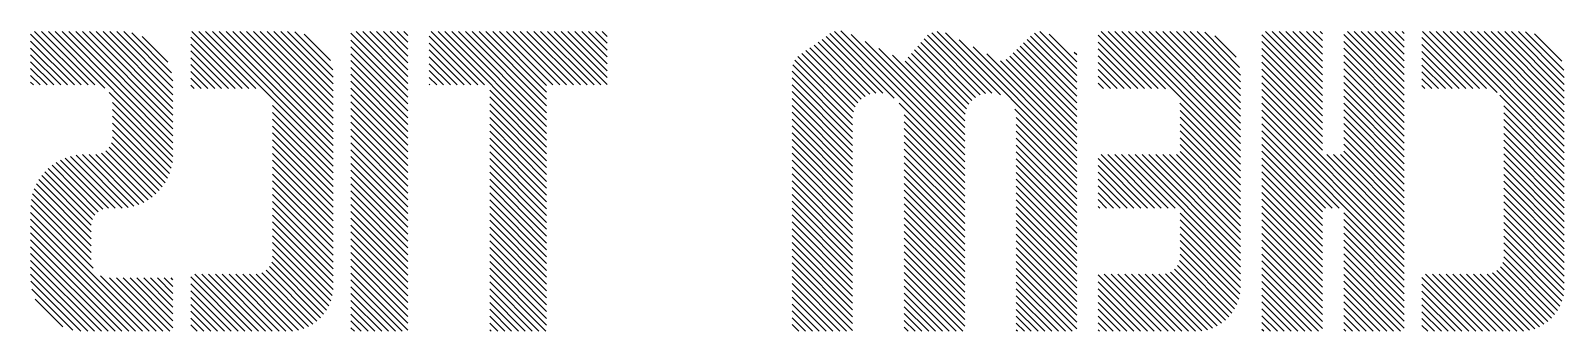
# Paper-space layout 'Layout1' of a CAD drawing. Extents: x -51516 to 7058931, y -29255 to 5150000.
# Drawn here: x 120465.2 to 120544.5, y -13373.1 to -13357.6 of the extents above; entities that cross this region are included whole.
import ezdxf

# ---------------------------------------------------------------- set-up
doc = ezdxf.new("R2010")
doc.units = 0
doc.header["$LTSCALE"] = 1000
doc.layers.get('0').update_dxf_attribs({"linetype": 'CONTINUOUS'})

# ---------------------------------------------------------------- blocks, each defined once
blk = doc.blocks.new('*X')
at = {"color": 0}
for p, q in [((658.697, 36.089), (664.962, 42.354)), ((658.697, 36.443), (664.608, 42.354)), ((658.697, 36.796), (664.254, 42.354)), ((658.697, 37.15), (663.901, 42.354)), ((658.697, 37.503), (663.547, 42.354)), ((658.697, 37.857), (663.194, 42.354)), ((658.697, 38.21), (662.84, 42.354)), ((658.697, 38.564), (662.487, 42.354)), ((658.697, 38.918), (662.133, 42.354)), ((658.697, 39.271), (661.78, 42.354)), ((658.697, 39.625), (661.426, 42.354)), ((658.697, 39.978), (661.073, 42.354)), ((658.716, 40.351), (660.7, 42.335)), ((658.826, 40.815), (660.236, 42.225)), ((662.168, 39.207), (665.315, 42.354)), ((662.724, 39.41), (665.669, 42.354)), ((663.078, 39.41), (666.022, 42.354)), ((663.432, 39.41), (666.057, 42.035)), ((666.977, 39.419), (669.911, 42.354)), ((666.977, 39.773), (669.558, 42.354)), ((666.977, 40.126), (669.204, 42.354)), ((666.977, 40.48), (668.851, 42.354)), ((666.977, 40.834), (668.497, 42.354)), ((666.977, 41.187), (668.144, 42.354)), ((666.977, 41.541), (667.79, 42.354)), ((666.977, 41.894), (667.436, 42.354)), ((666.977, 42.248), (667.083, 42.354)), ((666.977, 39.066), (670.105, 42.194)), ((671.209, 39.409), (674.154, 42.354)), ((671.209, 39.762), (673.8, 42.354)), ((671.209, 40.116), (673.447, 42.354)), ((671.209, 40.469), (673.093, 42.354)), ((671.209, 40.823), (672.74, 42.354)), ((671.209, 41.176), (672.386, 42.354)), ((671.209, 41.53), (672.033, 42.354)), ((671.209, 41.884), (671.679, 42.354)), ((671.209, 42.237), (671.326, 42.354)), ((671.209, 39.055), (674.337, 42.183)), ((675.441, 35.863), (681.932, 42.354)), ((675.441, 36.216), (681.579, 42.354)), ((675.441, 36.57), (681.225, 42.354)), ((675.441, 36.923), (680.871, 42.354)), ((675.441, 37.277), (680.518, 42.354)), ((675.441, 37.63), (680.164, 42.354)), ((675.441, 37.984), (679.811, 42.354)), ((675.441, 38.337), (679.457, 42.354)), ((675.441, 38.691), (679.104, 42.354)), ((675.441, 39.045), (678.75, 42.354)), ((675.441, 39.398), (678.397, 42.354)), ((675.441, 39.752), (678.043, 42.354)), ((675.441, 40.106), (677.689, 42.353)), ((675.485, 40.503), (677.292, 42.31)), ((675.658, 41.029), (676.765, 42.137)), ((679.327, 39.396), (682.286, 42.354)), ((679.695, 39.41), (682.639, 42.354)), ((680.049, 39.41), (682.801, 42.162)), ((683.905, 40.437), (685.818, 42.351)), ((683.905, 35.488), (690.695, 42.278)), ((683.905, 40.084), (686.092, 42.271)), ((683.905, 40.791), (685.329, 42.215)), ((683.905, 39.73), (686.293, 42.119)), ((687.86, 39.09), (691.122, 42.352)), ((688.299, 39.175), (691.409, 42.285)), ((688.633, 39.156), (691.632, 42.155)), ((689.701, 35.98), (696.112, 42.392)), ((689.701, 35.627), (696.428, 42.355)), ((689.701, 36.334), (695.567, 42.201)), ((693.347, 38.92), (696.67, 42.242)), ((693.944, 39.163), (696.87, 42.089)), ((708.193, 42.098), (708.449, 42.354)), ((708.193, 41.744), (708.802, 42.354)), ((708.193, 41.391), (709.156, 42.354)), ((708.193, 41.037), (709.509, 42.354)), ((708.193, 40.684), (709.863, 42.354)), ((708.193, 40.33), (710.216, 42.354)), ((708.193, 39.977), (710.57, 42.354)), ((708.193, 39.623), (710.924, 42.354)), ((708.517, 39.594), (711.277, 42.354)), ((708.871, 39.594), (711.631, 42.354)), ((709.224, 39.594), (711.984, 42.354)), ((709.578, 39.594), (712.338, 42.354)), ((709.931, 39.594), (712.691, 42.354)), ((710.285, 39.594), (713.045, 42.354)), ((710.638, 39.594), (713.398, 42.354)), ((710.992, 39.594), (713.752, 42.354)), ((711.321, 39.569), (714.106, 42.354)), ((711.321, 39.216), (714.459, 42.354)), ((711.321, 38.862), (714.813, 42.354)), ((711.321, 38.509), (715.166, 42.354)), ((711.321, 38.155), (715.52, 42.354)), ((711.321, 37.801), (715.873, 42.354)), ((711.321, 37.448), (716.227, 42.354)), ((711.321, 37.094), (716.58, 42.354)), ((711.321, 36.741), (716.934, 42.354)), ((714.527, 39.594), (717.287, 42.354)), ((714.881, 39.594), (717.393, 42.106)), ((718.497, 42.149), (718.702, 42.354)), ((718.497, 41.795), (719.055, 42.354)), ((718.497, 41.442), (719.409, 42.354)), ((718.497, 41.088), (719.762, 42.354)), ((718.497, 40.735), (720.116, 42.354)), ((718.497, 40.381), (720.469, 42.354)), ((718.497, 40.028), (720.823, 42.354)), ((718.497, 39.674), (721.177, 42.354)), ((718.497, 39.321), (721.441, 42.265)), ((722.361, 40.003), (724.712, 42.354)), ((722.361, 39.649), (725.066, 42.354)), ((722.361, 39.295), (725.419, 42.354)), ((722.361, 38.942), (725.773, 42.354)), ((722.361, 38.588), (726.126, 42.354)), ((722.361, 38.235), (726.48, 42.354)), ((722.361, 37.881), (726.833, 42.354)), ((722.361, 37.528), (727.187, 42.354)), ((722.361, 37.174), (727.541, 42.354)), ((722.361, 36.821), (727.894, 42.354)), ((722.361, 36.467), (728.248, 42.354)), ((722.361, 36.114), (728.601, 42.354)), ((722.361, 35.76), (728.955, 42.354)), ((722.384, 40.379), (724.335, 42.331)), ((722.504, 40.853), (723.862, 42.211)), ((726.363, 39.409), (729.308, 42.354)), ((726.718, 39.41), (729.662, 42.354)), ((727.071, 39.41), (729.721, 42.059)), ((730.641, 39.444), (733.551, 42.354)), ((730.641, 39.09), (733.905, 42.354)), ((730.641, 38.737), (734.258, 42.354)), ((730.641, 38.383), (734.612, 42.354)), ((730.641, 38.03), (734.965, 42.354)), ((730.641, 37.676), (735.319, 42.354)), ((730.641, 37.322), (735.672, 42.354)), ((730.641, 36.969), (736.026, 42.354)), ((730.641, 36.615), (736.379, 42.354)), ((730.641, 36.262), (736.733, 42.354)), ((730.649, 39.805), (733.189, 42.346)), ((730.713, 40.224), (732.771, 42.281)), ((730.901, 40.765), (732.23, 42.093)), ((734.158, 39.426), (737.086, 42.354)), ((734.68, 39.594), (737.44, 42.354)), ((735.034, 39.594), (737.794, 42.354)), ((735.387, 39.594), (738.001, 42.208)), ((663.785, 39.41), (666.057, 41.681)), ((664.139, 39.41), (666.057, 41.328)), ((666.977, 38.712), (670.105, 41.84)), ((666.977, 38.359), (670.105, 41.487)), ((671.209, 38.702), (674.337, 41.83)), ((671.209, 38.348), (674.337, 41.476)), ((680.402, 39.41), (682.801, 41.808)), ((680.756, 39.41), (682.801, 41.455)), ((683.905, 39.377), (686.473, 41.945)), ((683.905, 35.841), (689.983, 41.919)), ((683.905, 39.023), (686.654, 41.772)), ((683.905, 38.67), (686.834, 41.599)), ((683.905, 36.195), (689.27, 41.56)), ((683.905, 38.316), (687.014, 41.425)), ((683.905, 41.145), (684.037, 41.277)), ((683.905, 37.963), (687.194, 41.252)), ((688.907, 39.076), (691.805, 41.973)), ((689.137, 38.952), (691.968, 41.783)), ((689.33, 38.791), (692.13, 41.592)), ((689.488, 38.596), (692.293, 41.402)), ((689.701, 36.688), (694.855, 41.842)), ((689.701, 37.041), (694.142, 41.482)), ((694.306, 39.171), (697.078, 41.944)), ((694.601, 39.114), (697.287, 41.799)), ((694.847, 39.006), (697.495, 41.654)), ((695.054, 38.859), (697.704, 41.509)), ((695.226, 38.677), (697.913, 41.364)), ((715.235, 39.594), (717.393, 41.752)), ((715.588, 39.594), (717.393, 41.399)), ((718.497, 38.967), (721.441, 41.911)), ((718.497, 38.613), (721.441, 41.557)), ((727.425, 39.41), (729.721, 41.706)), ((727.779, 39.41), (729.721, 41.352)), ((735.741, 39.594), (738.001, 41.854)), ((736.094, 39.594), (738.001, 41.5)), ((664.492, 39.41), (666.057, 40.974)), ((664.846, 39.41), (666.057, 40.621)), ((666.977, 38.005), (670.105, 41.133)), ((666.977, 37.652), (670.105, 40.78)), ((671.209, 37.995), (674.337, 41.123)), ((671.209, 37.641), (674.337, 40.769)), ((681.109, 39.41), (682.801, 41.101)), ((681.463, 39.41), (682.801, 40.748)), ((683.905, 36.548), (688.557, 41.201)), ((683.905, 37.609), (687.374, 41.079)), ((683.905, 37.255), (687.554, 40.905)), ((683.905, 36.902), (687.845, 40.842)), ((689.609, 38.364), (692.456, 41.211)), ((689.685, 38.086), (692.619, 41.02)), ((689.701, 37.395), (693.429, 41.123)), ((689.701, 37.748), (692.782, 40.83)), ((695.362, 38.46), (698.121, 41.219)), ((695.458, 38.202), (698.324, 41.068)), ((695.497, 37.887), (698.485, 40.875)), ((695.497, 37.534), (698.592, 40.629)), ((715.942, 39.594), (717.393, 41.045)), ((716.295, 39.594), (717.393, 40.691)), ((718.497, 38.26), (721.441, 41.204)), ((718.497, 37.906), (721.441, 40.85)), ((718.497, 37.553), (721.441, 40.497)), ((728.132, 39.41), (729.721, 40.999)), ((728.486, 39.41), (729.721, 40.645)), ((736.448, 39.594), (738.001, 41.147)), ((736.801, 39.594), (738.001, 40.793)), ((665.2, 39.41), (666.057, 40.267)), ((665.553, 39.41), (666.057, 39.914)), ((666.977, 37.298), (670.105, 40.426)), ((666.977, 36.944), (670.105, 40.072)), ((666.977, 36.591), (670.105, 39.719)), ((671.209, 37.287), (674.337, 40.415)), ((671.209, 36.934), (674.337, 40.062)), ((671.209, 36.58), (674.337, 39.708)), ((681.817, 39.41), (682.801, 40.394)), ((682.17, 39.41), (682.801, 40.041)), ((682.524, 39.41), (682.801, 39.687)), ((695.497, 37.18), (698.625, 40.308)), ((695.497, 36.827), (698.625, 39.955)), ((716.649, 39.594), (717.393, 40.338)), ((717.002, 39.594), (717.393, 39.984)), ((718.497, 37.199), (721.441, 40.143)), ((718.497, 36.846), (721.441, 39.79)), ((728.839, 39.41), (729.721, 40.292)), ((729.193, 39.41), (729.721, 39.938)), ((737.155, 39.594), (738.001, 40.44)), ((737.508, 39.594), (738.001, 40.086)), ((737.862, 39.594), (738.001, 39.733)), ((658.697, 35.736), (662.028, 39.067)), ((665.907, 39.41), (666.057, 39.56)), ((666.977, 36.237), (670.105, 39.365)), ((666.977, 35.884), (670.105, 39.012)), ((666.977, 31.641), (674.337, 39.001)), ((671.209, 36.227), (674.337, 39.355)), ((695.497, 36.473), (698.625, 39.601)), ((695.497, 36.12), (698.625, 39.248)), ((695.497, 35.766), (698.625, 38.894)), ((711.321, 36.387), (714.265, 39.331)), ((711.321, 36.034), (714.265, 38.978)), ((717.356, 39.594), (717.393, 39.631)), ((718.497, 36.492), (721.441, 39.436)), ((718.497, 36.139), (721.441, 39.083)), ((729.546, 39.41), (729.721, 39.584)), ((730.642, 35.91), (733.937, 39.205)), ((658.697, 35.382), (661.825, 38.51)), ((658.697, 35.028), (661.825, 38.156)), ((666.977, 35.53), (670.105, 38.658)), ((666.977, 31.288), (674.337, 38.648)), ((666.977, 35.177), (670.105, 38.305)), ((666.977, 30.934), (674.337, 38.294)), ((675.441, 35.509), (678.583, 38.651)), ((675.441, 35.155), (678.569, 38.283)), ((683.905, 35.134), (687.118, 38.347)), ((689.701, 35.273), (693.084, 38.657)), ((695.497, 35.412), (698.625, 38.54)), ((695.497, 35.059), (698.625, 38.187)), ((711.321, 35.68), (714.265, 38.624)), ((711.321, 35.327), (714.265, 38.271)), ((718.497, 35.785), (721.441, 38.729)), ((718.497, 35.431), (721.441, 38.375)), ((722.361, 35.406), (725.49, 38.536)), ((722.361, 35.053), (725.489, 38.181)), ((730.672, 35.586), (733.769, 38.683)), ((730.733, 35.293), (733.769, 38.329)), ((658.697, 34.675), (661.825, 37.803)), ((658.697, 34.321), (661.825, 37.449)), ((666.977, 34.823), (670.105, 37.951)), ((666.977, 30.581), (674.337, 37.941)), ((666.977, 34.47), (670.105, 37.598)), ((666.977, 30.227), (674.337, 37.587)), ((675.441, 34.802), (678.569, 37.93)), ((675.441, 34.448), (678.569, 37.576)), ((683.905, 34.781), (687.033, 37.909)), ((683.905, 34.427), (687.033, 37.555)), ((689.701, 34.92), (692.84, 38.059)), ((689.701, 34.566), (692.829, 37.694)), ((689.701, 34.213), (692.829, 37.341)), ((695.497, 34.705), (698.625, 37.833)), ((695.497, 34.352), (698.625, 37.48)), ((711.321, 34.973), (714.265, 37.917)), ((711.321, 34.619), (714.265, 37.563)), ((718.497, 35.078), (721.441, 38.022)), ((718.497, 34.724), (721.441, 37.668)), ((718.497, 34.371), (721.441, 37.315)), ((722.361, 34.699), (725.489, 37.827)), ((722.361, 34.346), (725.489, 37.474)), ((730.818, 35.025), (733.769, 37.976)), ((730.925, 34.779), (733.769, 37.622)), ((658.697, 33.968), (661.825, 37.096)), ((658.697, 33.614), (661.825, 36.742)), ((666.977, 34.116), (670.105, 37.244)), ((666.977, 33.763), (670.105, 36.891)), ((666.977, 33.409), (670.105, 36.537)), ((670.342, 33.239), (674.337, 37.233)), ((670.696, 33.239), (674.337, 36.88)), ((671.05, 33.239), (674.337, 36.526)), ((675.441, 34.095), (678.569, 37.223)), ((675.441, 33.741), (678.569, 36.869)), ((675.441, 33.388), (678.569, 36.516)), ((683.905, 34.074), (687.033, 37.202)), ((683.905, 33.72), (687.033, 36.848)), ((683.905, 33.366), (687.033, 36.494)), ((689.701, 33.859), (692.829, 36.987)), ((689.701, 33.506), (692.829, 36.634)), ((695.497, 33.998), (698.625, 37.126)), ((695.497, 33.645), (698.625, 36.773)), ((711.321, 34.266), (714.265, 37.21)), ((711.321, 33.912), (714.265, 36.856)), ((711.321, 33.559), (714.265, 36.503)), ((718.497, 34.017), (721.441, 36.961)), ((718.497, 33.664), (721.441, 36.608)), ((722.361, 33.992), (725.489, 37.12)), ((722.361, 33.639), (725.489, 36.767)), ((731.051, 34.551), (733.769, 37.268)), ((731.195, 34.341), (733.769, 36.915)), ((731.354, 34.147), (733.821, 36.614)), ((658.697, 33.261), (661.825, 36.389)), ((658.697, 32.907), (661.825, 36.035)), ((666.977, 33.055), (670.105, 36.183)), ((666.977, 31.995), (670.981, 35.999)), ((666.977, 32.348), (670.628, 35.999)), ((666.977, 32.702), (670.274, 35.999)), ((671.209, 33.045), (674.337, 36.173)), ((671.209, 32.691), (674.337, 35.819)), ((675.441, 33.034), (678.569, 36.162)), ((675.441, 31.266), (680.174, 35.999)), ((675.441, 31.62), (679.82, 35.999)), ((675.441, 31.973), (679.466, 35.999)), ((675.441, 32.327), (679.113, 35.999)), ((675.441, 32.681), (678.759, 35.999)), ((675.441, 30.913), (680.527, 35.999)), ((675.441, 30.559), (680.881, 35.999)), ((675.441, 30.206), (681.234, 35.999)), ((678.828, 33.239), (681.588, 35.999)), ((679.181, 33.239), (681.941, 35.999)), ((679.535, 33.239), (682.295, 35.999)), ((679.888, 33.239), (682.648, 35.999)), ((680.242, 33.239), (682.801, 35.798)), ((683.905, 33.013), (687.033, 36.141)), ((683.905, 32.659), (687.033, 35.787)), ((689.701, 33.152), (692.829, 36.28)), ((689.701, 32.798), (692.829, 35.926)), ((695.497, 33.291), (698.625, 36.419)), ((695.497, 32.938), (698.625, 36.066)), ((695.497, 32.584), (698.625, 35.712)), ((711.321, 33.205), (714.265, 36.149)), ((711.321, 32.852), (714.265, 35.796)), ((718.497, 33.31), (721.441, 36.254)), ((718.497, 32.957), (721.441, 35.901)), ((722.361, 33.285), (725.489, 36.413)), ((722.361, 32.932), (725.489, 36.06)), ((722.361, 32.578), (725.489, 35.706)), ((731.53, 33.97), (733.942, 36.381)), ((731.722, 33.808), (734.115, 36.2)), ((731.931, 33.663), (734.337, 36.069)), ((732.157, 33.535), (734.623, 36.002)), ((732.402, 33.426), (734.974, 35.999)), ((732.667, 33.339), (735.327, 35.998)), ((732.957, 33.275), (735.651, 35.969)), ((733.278, 33.242), (735.944, 35.908)), ((733.629, 33.239), (736.212, 35.823)), ((733.982, 33.239), (736.459, 35.716)), ((658.697, 32.554), (661.825, 35.682)), ((658.697, 32.2), (661.825, 35.328)), ((658.697, 31.846), (661.825, 34.974)), ((671.209, 32.338), (674.337, 35.466)), ((671.209, 31.984), (674.337, 35.112)), ((680.596, 33.239), (682.801, 35.444)), ((680.949, 33.239), (682.801, 35.091)), ((683.905, 32.306), (687.033, 35.434)), ((683.905, 31.952), (687.033, 35.08)), ((689.701, 32.445), (692.829, 35.573)), ((689.701, 32.091), (692.829, 35.219)), ((695.497, 32.23), (698.625, 35.358)), ((695.497, 31.877), (698.625, 35.005)), ((711.321, 32.498), (714.265, 35.442)), ((711.321, 32.145), (714.265, 35.089)), ((718.497, 32.603), (721.441, 35.547)), ((718.497, 32.25), (721.441, 35.194)), ((722.361, 32.224), (725.489, 35.352)), ((722.361, 31.871), (725.489, 34.999)), ((734.277, 33.18), (736.687, 35.59)), ((734.505, 33.055), (736.897, 35.447)), ((734.683, 32.879), (737.091, 35.287)), ((734.81, 32.653), (737.269, 35.111)), ((734.872, 32.361), (737.43, 34.92)), ((658.697, 31.493), (661.825, 34.621)), ((658.697, 31.139), (661.825, 34.267)), ((671.209, 31.631), (674.337, 34.759)), ((671.209, 31.277), (674.337, 34.405)), ((681.303, 33.239), (682.801, 34.737)), ((681.656, 33.239), (682.801, 34.384)), ((683.905, 31.599), (687.033, 34.727)), ((683.905, 31.245), (687.033, 34.373)), ((689.701, 31.738), (692.829, 34.866)), ((689.701, 31.384), (692.829, 34.512)), ((689.701, 31.031), (692.829, 34.159)), ((695.497, 31.523), (698.625, 34.651)), ((695.497, 31.17), (698.625, 34.298)), ((711.321, 31.791), (714.265, 34.735)), ((711.321, 31.437), (714.265, 34.381)), ((718.497, 31.896), (721.441, 34.84)), ((718.497, 31.542), (721.441, 34.486)), ((718.497, 31.189), (721.441, 34.133)), ((722.361, 31.517), (725.489, 34.645)), ((722.361, 31.164), (725.489, 34.292)), ((734.873, 32.008), (737.575, 34.711)), ((734.873, 31.655), (737.703, 34.486)), ((734.873, 31.301), (737.812, 34.241)), ((658.697, 30.786), (661.825, 33.914)), ((658.697, 30.432), (661.825, 33.56)), ((671.209, 30.923), (674.337, 34.051)), ((671.209, 30.57), (674.337, 33.698)), ((671.209, 30.216), (674.337, 33.344)), ((682.01, 33.239), (682.801, 34.03)), ((682.363, 33.239), (682.801, 33.677)), ((682.717, 33.239), (682.801, 33.323)), ((683.905, 30.892), (687.033, 34.02)), ((683.905, 30.538), (687.033, 33.666)), ((683.905, 30.184), (687.033, 33.312)), ((689.701, 30.677), (692.829, 33.805)), ((689.701, 30.324), (692.829, 33.452)), ((695.497, 30.816), (698.625, 33.944)), ((695.497, 30.463), (698.625, 33.591)), ((711.321, 31.084), (714.265, 34.028)), ((711.321, 30.73), (714.265, 33.674)), ((711.321, 30.377), (714.265, 33.321)), ((718.497, 30.835), (721.441, 33.779)), ((718.497, 30.482), (721.441, 33.426)), ((722.361, 30.81), (725.489, 33.938)), ((722.361, 30.457), (725.489, 33.585)), ((734.766, 30.134), (737.998, 33.366)), ((734.873, 30.948), (737.901, 33.976)), ((734.873, 30.594), (737.964, 33.686)), ((658.697, 30.079), (661.825, 33.207)), ((658.697, 29.725), (661.825, 32.853)), ((666.977, 29.873), (670.105, 33.001)), ((666.977, 29.52), (670.105, 32.648)), ((671.209, 29.863), (674.337, 32.991)), ((671.209, 29.509), (674.337, 32.637)), ((675.441, 29.852), (678.569, 32.98)), ((675.441, 29.499), (678.569, 32.627)), ((683.905, 29.831), (687.033, 32.959)), ((683.905, 29.477), (687.033, 32.605)), ((689.701, 29.97), (692.829, 33.098)), ((689.701, 29.616), (692.829, 32.744)), ((695.497, 30.109), (698.625, 33.237)), ((695.497, 29.756), (698.625, 32.884)), ((695.497, 29.402), (698.625, 32.53)), ((711.321, 30.023), (714.265, 32.967)), ((711.321, 29.67), (714.265, 32.614)), ((718.497, 30.128), (721.441, 33.072)), ((718.497, 29.775), (721.441, 32.719)), ((722.361, 30.103), (725.489, 33.231)), ((722.361, 29.75), (725.489, 32.878)), ((722.361, 29.396), (725.489, 32.524)), ((731.87, 26.884), (738.001, 33.015)), ((732.223, 26.884), (738.001, 32.662)), ((658.697, 29.372), (661.825, 32.5)), ((658.702, 29.024), (661.825, 32.146)), ((658.745, 28.713), (661.825, 31.792)), ((666.977, 29.166), (670.105, 32.294)), ((666.977, 28.813), (670.105, 31.941)), ((671.209, 29.156), (674.337, 32.284)), ((671.209, 28.802), (674.337, 31.93)), ((675.441, 29.145), (678.569, 32.273)), ((675.47, 28.82), (678.569, 31.919)), ((683.905, 29.124), (687.033, 32.252)), ((683.905, 28.77), (687.033, 31.898)), ((689.701, 29.263), (692.829, 32.391)), ((689.701, 28.909), (692.829, 32.037)), ((695.497, 29.048), (698.625, 32.176)), ((695.497, 28.695), (698.625, 31.823)), ((711.321, 29.316), (714.265, 32.26)), ((711.321, 28.963), (714.265, 31.907)), ((718.497, 29.421), (721.441, 32.365)), ((718.497, 29.068), (721.441, 32.012)), ((722.365, 29.047), (725.489, 32.17)), ((722.405, 28.734), (725.489, 31.817)), ((732.577, 26.884), (738.001, 32.308)), ((732.931, 26.884), (738.001, 31.955)), ((658.822, 28.436), (661.825, 31.439)), ((658.925, 28.186), (661.825, 31.085)), ((666.977, 28.459), (670.105, 31.587)), ((666.977, 28.106), (670.105, 31.234)), ((671.209, 28.449), (674.337, 31.577)), ((671.209, 28.095), (674.337, 31.223)), ((675.535, 28.532), (678.569, 31.566)), ((675.629, 28.273), (678.569, 31.212)), ((683.905, 28.417), (687.033, 31.545)), ((683.905, 28.063), (687.033, 31.191)), ((689.701, 28.556), (692.829, 31.684)), ((689.701, 28.202), (692.829, 31.33)), ((689.701, 27.849), (692.829, 30.977)), ((695.497, 28.341), (698.625, 31.469)), ((695.497, 27.988), (698.625, 31.116)), ((711.321, 28.609), (714.265, 31.553)), ((711.321, 28.255), (714.265, 31.199)), ((718.497, 28.714), (721.441, 31.658)), ((718.497, 28.36), (721.441, 31.304)), ((718.497, 28.007), (721.441, 30.951)), ((722.48, 28.454), (725.489, 31.463)), ((722.581, 28.202), (725.489, 31.11)), ((733.284, 26.884), (738.001, 31.601)), ((733.638, 26.884), (738.001, 31.247)), ((659.051, 27.958), (661.825, 30.732)), ((659.198, 27.751), (661.88, 30.434)), ((659.364, 27.564), (662.003, 30.203)), ((666.977, 27.752), (670.105, 30.88)), ((666.977, 27.399), (670.105, 30.527)), ((666.977, 27.045), (670.105, 30.173)), ((671.209, 27.741), (674.337, 30.869)), ((671.209, 27.388), (674.337, 30.516)), ((671.209, 27.034), (674.337, 30.162)), ((675.747, 28.037), (678.569, 30.859)), ((675.887, 27.823), (678.595, 30.531)), ((676.046, 27.629), (678.697, 30.28)), ((683.905, 27.71), (687.033, 30.838)), ((683.905, 27.356), (687.033, 30.484)), ((689.701, 27.495), (692.829, 30.623)), ((689.701, 27.142), (692.829, 30.27)), ((695.497, 27.634), (698.625, 30.762)), ((695.497, 27.281), (698.625, 30.409)), ((711.321, 27.902), (714.265, 30.846)), ((711.321, 27.548), (714.265, 30.492)), ((711.321, 27.195), (714.265, 30.139)), ((718.497, 27.653), (721.441, 30.597)), ((718.497, 27.3), (721.441, 30.244)), ((722.705, 27.973), (725.489, 30.756)), ((722.851, 27.765), (725.538, 30.452)), ((723.016, 27.577), (725.657, 30.218)), ((733.991, 26.884), (738.001, 30.894)), ((734.345, 26.884), (738.001, 30.54)), ((734.698, 26.884), (738.001, 30.187)), ((659.55, 27.396), (662.178, 30.024)), ((659.755, 27.248), (662.402, 29.895)), ((659.981, 27.121), (662.691, 29.83)), ((660.23, 27.016), (663.043, 29.828)), ((660.505, 26.938), (663.396, 29.828)), ((660.813, 26.892), (663.75, 29.828)), ((661.159, 26.884), (664.103, 29.828)), ((661.513, 26.884), (664.457, 29.828)), ((661.866, 26.884), (664.81, 29.828)), ((662.22, 26.884), (665.164, 29.828)), ((662.573, 26.884), (665.517, 29.828)), ((662.927, 26.884), (665.871, 29.828)), ((663.281, 26.884), (666.057, 29.661)), ((667.17, 26.884), (670.105, 29.819)), ((667.523, 26.884), (670.105, 29.466)), ((671.412, 26.884), (674.337, 29.809)), ((671.766, 26.884), (674.337, 29.455)), ((676.225, 27.454), (678.853, 30.083)), ((676.423, 27.299), (679.059, 29.935)), ((676.642, 27.164), (679.321, 29.844)), ((676.882, 27.051), (679.66, 29.828)), ((677.147, 26.962), (680.013, 29.828)), ((677.442, 26.904), (680.367, 29.828)), ((677.776, 26.884), (680.72, 29.828)), ((678.13, 26.884), (681.074, 29.828)), ((678.483, 26.884), (681.427, 29.828)), ((678.837, 26.884), (681.781, 29.828)), ((679.19, 26.884), (682.134, 29.828)), ((679.544, 26.884), (682.488, 29.828)), ((679.898, 26.884), (682.801, 29.788)), ((680.251, 26.884), (682.801, 29.434)), ((683.905, 27.002), (687.033, 30.13)), ((684.14, 26.884), (687.033, 29.777)), ((684.494, 26.884), (687.033, 29.423)), ((689.797, 26.884), (692.829, 29.916)), ((690.151, 26.884), (692.829, 29.562)), ((695.497, 26.927), (698.625, 30.055)), ((695.807, 26.884), (698.625, 29.702)), ((696.161, 26.884), (698.625, 29.348)), ((711.364, 26.884), (714.265, 29.785)), ((711.717, 26.884), (714.265, 29.432)), ((718.497, 26.946), (721.441, 29.89)), ((718.788, 26.884), (721.441, 29.537)), ((723.2, 27.407), (725.828, 30.035)), ((723.404, 27.258), (726.048, 29.902)), ((723.629, 27.129), (726.332, 29.832)), ((723.876, 27.022), (726.682, 29.828)), ((724.149, 26.942), (727.036, 29.828)), ((724.455, 26.894), (727.389, 29.828)), ((724.799, 26.884), (727.743, 29.828)), ((725.152, 26.884), (728.096, 29.828)), ((725.506, 26.884), (728.45, 29.828)), ((725.859, 26.884), (728.803, 29.828)), ((726.213, 26.884), (729.157, 29.828)), ((726.567, 26.884), (729.511, 29.828)), ((726.92, 26.884), (729.721, 29.685)), ((730.641, 29.544), (730.741, 29.644)), ((730.641, 29.191), (731.094, 29.644)), ((730.641, 28.837), (731.448, 29.644)), ((730.641, 28.484), (731.801, 29.644)), ((730.641, 28.13), (732.155, 29.644)), ((730.641, 27.776), (732.509, 29.644)), ((730.641, 27.423), (732.862, 29.644)), ((730.641, 27.069), (733.216, 29.644)), ((730.809, 26.884), (733.569, 29.644)), ((731.163, 26.884), (733.923, 29.644)), ((731.516, 26.884), (734.383, 29.752)), ((735.052, 26.884), (738.001, 29.833)), ((735.411, 26.89), (737.995, 29.474)), ((663.634, 26.884), (666.057, 29.307)), ((663.988, 26.884), (666.057, 28.953)), ((664.341, 26.884), (666.057, 28.6)), ((667.877, 26.884), (670.105, 29.112)), ((668.23, 26.884), (670.105, 28.759)), ((672.119, 26.884), (674.337, 29.102)), ((672.473, 26.884), (674.337, 28.748)), ((680.605, 26.884), (682.801, 29.08)), ((680.958, 26.884), (682.801, 28.727)), ((684.847, 26.884), (687.033, 29.07)), ((685.201, 26.884), (687.033, 28.716)), ((690.504, 26.884), (692.829, 29.209)), ((690.858, 26.884), (692.829, 28.855)), ((696.515, 26.884), (698.625, 28.995)), ((696.868, 26.884), (698.625, 28.641)), ((712.071, 26.884), (714.265, 29.078)), ((712.424, 26.884), (714.265, 28.725)), ((719.142, 26.884), (721.441, 29.183)), ((719.496, 26.884), (721.441, 28.83)), ((727.274, 26.884), (729.721, 29.331)), ((727.627, 26.884), (729.721, 28.978)), ((727.981, 26.884), (729.721, 28.624)), ((735.821, 26.946), (737.939, 29.064)), ((664.695, 26.884), (666.057, 28.246)), ((665.048, 26.884), (666.057, 27.893)), ((668.584, 26.884), (670.105, 28.405)), ((668.937, 26.884), (670.105, 28.052)), ((672.826, 26.884), (674.337, 28.395)), ((673.18, 26.884), (674.337, 28.041)), ((681.312, 26.884), (682.801, 28.373)), ((681.665, 26.884), (682.801, 28.02)), ((685.554, 26.884), (687.033, 28.363)), ((685.908, 26.884), (687.033, 28.009)), ((691.211, 26.884), (692.829, 28.502)), ((691.565, 26.884), (692.829, 28.148)), ((691.918, 26.884), (692.829, 27.795)), ((697.222, 26.884), (698.625, 28.287)), ((697.575, 26.884), (698.625, 27.934)), ((712.778, 26.884), (714.265, 28.371)), ((713.132, 26.884), (714.265, 28.018)), ((719.849, 26.884), (721.441, 28.476)), ((720.203, 26.884), (721.441, 28.122)), ((720.556, 26.884), (721.441, 27.769)), ((728.334, 26.884), (729.721, 28.271)), ((728.688, 26.884), (729.721, 27.917)), ((736.342, 27.114), (737.772, 28.543)), ((665.402, 26.884), (666.057, 27.539)), ((665.755, 26.884), (666.057, 27.186)), ((669.291, 26.884), (670.105, 27.698)), ((669.645, 26.884), (670.105, 27.345)), ((669.998, 26.884), (670.105, 26.991)), ((673.534, 26.884), (674.337, 27.687)), ((673.887, 26.884), (674.337, 27.334)), ((674.241, 26.884), (674.337, 26.98)), ((682.019, 26.884), (682.801, 27.666)), ((682.372, 26.884), (682.801, 27.313)), ((686.262, 26.884), (687.033, 27.656)), ((686.615, 26.884), (687.033, 27.302)), ((692.272, 26.884), (692.829, 27.441)), ((692.625, 26.884), (692.829, 27.088)), ((697.929, 26.884), (698.625, 27.58)), ((698.282, 26.884), (698.625, 27.227)), ((713.485, 26.884), (714.265, 27.664)), ((713.839, 26.884), (714.265, 27.31)), ((720.91, 26.884), (721.441, 27.415)), ((721.263, 26.884), (721.441, 27.062)), ((729.041, 26.884), (729.721, 27.564)), ((729.395, 26.884), (729.721, 27.21)), ((682.726, 26.884), (682.801, 26.959)), ((686.969, 26.884), (687.033, 26.948)), ((714.192, 26.884), (714.265, 26.957))]:
    blk.add_line(p, q, dxfattribs=at)

psp = doc.layouts.get("Layout1")

# ---------------------------------------------------------------- block references
at = {"color": 0, "xscale": -1}
psp.add_blockref('*X', (121203.23, -13400), dxfattribs=at)

doc.saveas('drawing.dxf')
